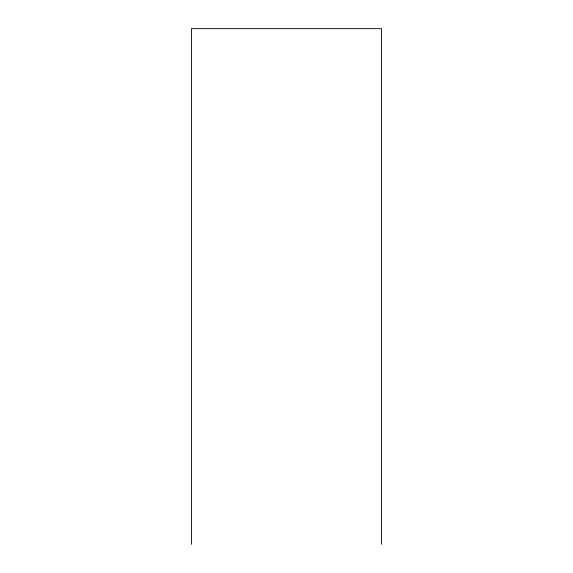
<?xml version="1.0" encoding="UTF-8"?>
<svg xmlns="http://www.w3.org/2000/svg" width="573" height="573" viewBox="0 0 573 573"><rect width="100%" height="100%" fill="white"/><g stroke="black" fill="none" stroke-linecap="round" stroke-linejoin="round"><path stroke-width="0.86" d="M381.546 544.35L381.546 28.65L191.454 28.65L191.454 544.35"/></g></svg>
